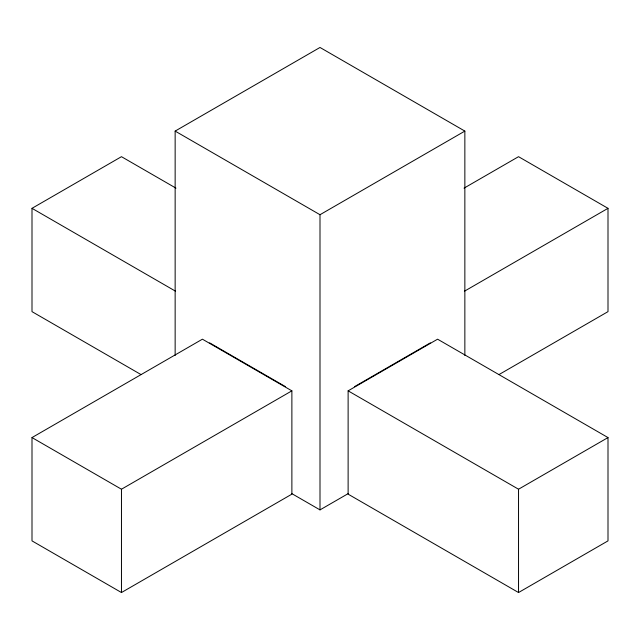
<?xml version="1.0" encoding="UTF-8"?>
<svg xmlns="http://www.w3.org/2000/svg" width="640" height="640" viewBox="0 0 640 640"><rect width="100%" height="100%" fill="white"/><g stroke="black" fill="none" stroke-linecap="round" stroke-linejoin="round"><path stroke-width="0.96" d="M140.992 374.568L32 311.64L32 208.328L121.464 156.68L175.968 188.144M175.144 355.464L175.144 131.096L320 47.464L464.856 131.096L464.856 355.464M175.144 131.096L320 214.72L464.856 131.096M32 437.576L202.416 339.184L291.88 390.84L291.88 494.152L121.464 592.536L32 540.88L32 437.576L121.464 489.224L291.88 390.84M464.032 188.144L518.536 156.68L608 208.328L608 311.64L499.008 374.568M464.4 291.232L608 208.328M354.512 386.656L430.344 342.872M348.12 390.84L437.584 339.184L608 437.576L608 540.88L518.536 592.536L348.12 494.152L348.12 390.84L518.536 489.224L608 437.576M291.528 493.456L320 509.888L348.472 493.456M32 208.328L175.6 291.232M209.656 342.872L285.488 386.656M518.536 489.224L518.536 592.536M320 214.72L320 509.888M121.464 489.224L121.464 592.536"/></g></svg>
